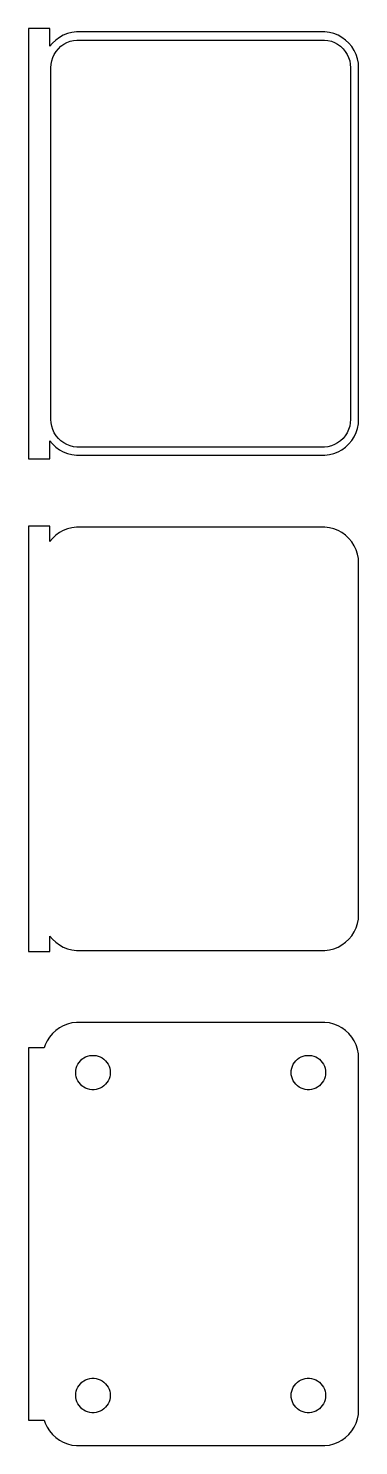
# Model space of a CAD drawing. Header units: metres. Extents: x -24 to 22, y 109 to 306.
import ezdxf

# ---------------------------------------------------------------- set-up
doc = ezdxf.new("R2010")
doc.units = ezdxf.units.M

msp = doc.modelspace()

# ---------------------------------------------------------------- linework, layer by layer
for p, q in [((-21, 305.99), (-24, 305.99)), ((-24, 305.99), (-24, 246.01)), ((-21, 303.493), (-21, 305.99)), ((-20.1871, 304.353), (-20.6448, 303.923)), ((-19.6791, 304.722), (-20.1871, 304.353)), ((-19.1289, 305.024), (-19.6791, 304.722)), ((-18.5451, 305.255), (-19.1289, 305.024)), ((-18.6489, 304.004), (-18.1967, 304.183)), ((-17.9369, 305.411), (-18.5451, 305.255)), ((-18.1967, 304.183), (-17.7256, 304.304)), ((-17.3139, 305.49), (-17.9369, 305.411)), ((-17.7256, 304.304), (-17.2432, 304.365)), ((17.3139, 305.49), (-17.3139, 305.49)), ((-17.2432, 304.365), (17.2432, 304.365)), ((17.2432, 304.365), (17.7256, 304.304)), ((17.9369, 305.411), (17.3139, 305.49)), ((17.7256, 304.304), (18.1967, 304.183)), ((18.5451, 305.255), (17.9369, 305.411)), ((18.1967, 304.183), (18.6489, 304.004)), ((19.1289, 305.024), (18.5451, 305.255)), ((19.6791, 304.722), (19.1289, 305.024)), ((20.1871, 304.353), (19.6791, 304.722)), ((20.6448, 303.923), (20.1871, 304.353)), ((-20.6448, 303.923), (-21, 303.493)), ((-20.6007, 301.926), (-20.3936, 302.366)), ((-20.3936, 302.366), (-20.133, 302.776)), ((-20.133, 302.776), (-19.823, 303.151)), ((-19.823, 303.151), (-19.4685, 303.484)), ((-19.4685, 303.484), (-19.0751, 303.77)), ((-19.0751, 303.77), (-18.6489, 304.004)), ((18.6489, 304.004), (19.0751, 303.77)), ((19.0751, 303.77), (19.4685, 303.484)), ((19.4685, 303.484), (19.823, 303.151)), ((19.823, 303.151), (20.133, 302.776)), ((20.133, 302.776), (20.3936, 302.366)), ((20.3936, 302.366), (20.6007, 301.926)), ((21.0451, 303.439), (20.6448, 303.923)), ((21.3815, 302.909), (21.0451, 303.439)), ((21.6489, 302.341), (21.3815, 302.909)), ((21.8429, 301.743), (21.6489, 302.341)), ((-20.8726, 300.5), (-20.8421, 300.985)), ((-20.8726, 251.5), (-20.8726, 300.5)), ((-20.8421, 300.985), (-20.751, 301.463)), ((-20.751, 301.463), (-20.6007, 301.926)), ((20.6007, 301.926), (20.751, 301.463)), ((20.751, 301.463), (20.8421, 300.985)), ((20.8421, 300.985), (20.8726, 300.5)), ((20.8726, 300.5), (20.8726, 251.5)), ((21.9606, 301.127), (21.8429, 301.743)), ((22, 300.5), (21.9606, 301.127)), ((22, 251.5), (22, 300.5)), ((-20.8421, 251.015), (-20.8726, 251.5)), ((-20.751, 250.537), (-20.8421, 251.015)), ((20.8421, 251.015), (20.751, 250.537)), ((20.8726, 251.5), (20.8421, 251.015)), ((21.8429, 250.257), (21.9606, 250.873)), ((21.9606, 250.873), (22, 251.5)), ((-20.6007, 250.074), (-20.751, 250.537)), ((-20.3936, 249.634), (-20.6007, 250.074)), ((-20.133, 249.224), (-20.3936, 249.634)), ((-19.823, 248.849), (-20.133, 249.224)), ((-19.4685, 248.516), (-19.823, 248.849)), ((19.823, 248.849), (19.4685, 248.516)), ((20.133, 249.224), (19.823, 248.849)), ((20.3936, 249.634), (20.133, 249.224)), ((20.6007, 250.074), (20.3936, 249.634)), ((20.751, 250.537), (20.6007, 250.074)), ((21.0451, 248.561), (21.3815, 249.091)), ((21.3815, 249.091), (21.6489, 249.659)), ((21.6489, 249.659), (21.8429, 250.257)), ((-21, 248.507), (-20.6448, 248.077)), ((-21, 246.01), (-21, 248.507)), ((-20.6448, 248.077), (-20.1871, 247.647)), ((-20.1871, 247.647), (-19.6791, 247.278)), ((-19.6791, 247.278), (-19.1289, 246.976)), ((-19.0751, 248.23), (-19.4685, 248.516)), ((-19.1289, 246.976), (-18.5451, 246.745)), ((-18.6489, 247.996), (-19.0751, 248.23)), ((-18.1967, 247.817), (-18.6489, 247.996)), ((-17.7256, 247.696), (-18.1967, 247.817)), ((-17.2432, 247.635), (-17.7256, 247.696)), ((17.2432, 247.635), (-17.2432, 247.635)), ((17.7256, 247.696), (17.2432, 247.635)), ((18.1967, 247.817), (17.7256, 247.696)), ((18.6489, 247.996), (18.1967, 247.817)), ((18.5451, 246.745), (19.1289, 246.976)), ((19.0751, 248.23), (18.6489, 247.996)), ((19.4685, 248.516), (19.0751, 248.23)), ((19.1289, 246.976), (19.6791, 247.278)), ((19.6791, 247.278), (20.1871, 247.647)), ((20.1871, 247.647), (20.6448, 248.077)), ((20.6448, 248.077), (21.0451, 248.561)), ((-24, 246.01), (-21, 246.01)), ((-18.5451, 246.745), (-17.9369, 246.589)), ((-17.9369, 246.589), (-17.3139, 246.51)), ((-17.3139, 246.51), (17.3139, 246.51)), ((17.3139, 246.51), (17.9369, 246.589)), ((17.9369, 246.589), (18.5451, 246.745)), ((-21, 236.615), (-24, 236.615)), ((-24, 236.615), (-24, 177.385)), ((-21, 234.493), (-21, 236.615)), ((-20.1871, 235.353), (-20.6448, 234.923)), ((-19.6791, 235.722), (-20.1871, 235.353)), ((-19.1289, 236.024), (-19.6791, 235.722)), ((-18.5451, 236.255), (-19.1289, 236.024)), ((-17.9369, 236.411), (-18.5451, 236.255)), ((-17.3139, 236.49), (-17.9369, 236.411)), ((17.3139, 236.49), (-17.3139, 236.49)), ((17.9369, 236.411), (17.3139, 236.49)), ((18.5451, 236.255), (17.9369, 236.411)), ((19.1289, 236.024), (18.5451, 236.255)), ((19.6791, 235.722), (19.1289, 236.024)), ((20.1871, 235.353), (19.6791, 235.722)), ((20.6448, 234.923), (20.1871, 235.353)), ((-20.6448, 234.923), (-21, 234.493)), ((21.0451, 234.439), (20.6448, 234.923)), ((21.3815, 233.909), (21.0451, 234.439)), ((21.6489, 233.341), (21.3815, 233.909)), ((21.8429, 232.743), (21.6489, 233.341)), ((21.9606, 232.127), (21.8429, 232.743)), ((22, 231.5), (21.9606, 232.127)), ((22, 182.5), (22, 231.5)), ((21.8429, 181.257), (21.9606, 181.873)), ((21.9606, 181.873), (22, 182.5)), ((21.0451, 179.561), (21.3815, 180.091)), ((21.3815, 180.091), (21.6489, 180.659)), ((21.6489, 180.659), (21.8429, 181.257)), ((-21, 179.507), (-20.6448, 179.077)), ((-21, 177.385), (-21, 179.507)), ((-20.6448, 179.077), (-20.1871, 178.647)), ((-20.1871, 178.647), (-19.6791, 178.278)), ((-19.6791, 178.278), (-19.1289, 177.976)), ((-19.1289, 177.976), (-18.5451, 177.745)), ((-18.5451, 177.745), (-17.9369, 177.589)), ((17.9369, 177.589), (18.5451, 177.745)), ((18.5451, 177.745), (19.1289, 177.976)), ((19.1289, 177.976), (19.6791, 178.278)), ((19.6791, 178.278), (20.1871, 178.647)), ((20.1871, 178.647), (20.6448, 179.077)), ((20.6448, 179.077), (21.0451, 179.561)), ((-24, 177.385), (-21, 177.385)), ((-17.9369, 177.589), (-17.3139, 177.51)), ((-17.3139, 177.51), (17.3139, 177.51)), ((17.3139, 177.51), (17.9369, 177.589)), ((-20.6448, 165.923), (-21.0451, 165.439)), ((-20.1871, 166.353), (-20.6448, 165.923)), ((-19.6791, 166.722), (-20.1871, 166.353)), ((-19.1289, 167.024), (-19.6791, 166.722)), ((-18.5451, 167.255), (-19.1289, 167.024)), ((-17.9369, 167.411), (-18.5451, 167.255)), ((-17.3139, 167.49), (-17.9369, 167.411)), ((17.3139, 167.49), (-17.3139, 167.49)), ((17.9369, 167.411), (17.3139, 167.49)), ((18.5451, 167.255), (17.9369, 167.411)), ((19.1289, 167.024), (18.5451, 167.255)), ((19.6791, 166.722), (19.1289, 167.024)), ((20.1871, 166.353), (19.6791, 166.722)), ((20.6448, 165.923), (20.1871, 166.353)), ((21.0451, 165.439), (20.6448, 165.923)), ((-21.7777, 163.944), (-24, 163.944)), ((-24, 163.944), (-24, 112.056)), ((-21.6489, 164.341), (-21.7777, 163.944)), ((-21.3815, 164.909), (-21.6489, 164.341)), ((-21.0451, 165.439), (-21.3815, 164.909)), ((21.3815, 164.909), (21.0451, 165.439)), ((21.6489, 164.341), (21.3815, 164.909)), ((21.8429, 163.743), (21.6489, 164.341)), ((-16.9416, 161.911), (-16.7495, 162.143)), ((-16.7495, 162.143), (-16.5298, 162.349)), ((-16.5298, 162.349), (-16.286, 162.526)), ((-16.286, 162.526), (-16.0219, 162.672)), ((-16.0219, 162.672), (-15.7416, 162.783)), ((-15.7416, 162.783), (-15.4497, 162.857)), ((-15.4497, 162.857), (-15.1507, 162.895)), ((-15.1507, 162.895), (-14.8493, 162.895)), ((-14.8493, 162.895), (-14.5503, 162.857)), ((-14.5503, 162.857), (-14.2583, 162.783)), ((-14.2583, 162.783), (-13.9781, 162.672)), ((-13.9781, 162.672), (-13.714, 162.526)), ((-13.714, 162.526), (-13.4702, 162.349)), ((-13.4702, 162.349), (-13.2505, 162.143)), ((-13.2505, 162.143), (-13.0583, 161.911)), ((13.0583, 161.911), (13.2505, 162.143)), ((13.2505, 162.143), (13.4702, 162.349)), ((13.4702, 162.349), (13.714, 162.526)), ((13.714, 162.526), (13.9781, 162.672)), ((13.9781, 162.672), (14.2583, 162.783)), ((14.2583, 162.783), (14.5503, 162.857)), ((14.5503, 162.857), (14.8493, 162.895)), ((14.8493, 162.895), (15.1507, 162.895)), ((15.1507, 162.895), (15.4497, 162.857)), ((15.4497, 162.857), (15.7416, 162.783)), ((15.7416, 162.783), (16.0219, 162.672)), ((16.0219, 162.672), (16.286, 162.526)), ((16.286, 162.526), (16.5298, 162.349)), ((16.5298, 162.349), (16.7495, 162.143)), ((16.7495, 162.143), (16.9416, 161.911)), ((21.9606, 163.127), (21.8429, 163.743)), ((22, 162.5), (21.9606, 163.127)), ((22, 113.5), (22, 162.5)), ((-17.4, 160.5), (-17.3811, 160.801)), ((-17.3811, 160.199), (-17.4, 160.5)), ((-17.3811, 160.801), (-17.3246, 161.097)), ((-17.3246, 159.903), (-17.3811, 160.199)), ((-17.3246, 161.097), (-17.2315, 161.383)), ((-17.2315, 161.383), (-17.1031, 161.656)), ((-17.1031, 161.656), (-16.9416, 161.911)), ((-13.0583, 161.911), (-12.8969, 161.656)), ((-12.8969, 161.656), (-12.7685, 161.383)), ((-12.7685, 161.383), (-12.6754, 161.097)), ((-12.6754, 161.097), (-12.6189, 160.801)), ((-12.6189, 160.199), (-12.6754, 159.903)), ((-12.6189, 160.801), (-12.6, 160.5)), ((-12.6, 160.5), (-12.6189, 160.199)), ((12.6, 160.5), (12.6189, 160.801)), ((12.6189, 160.199), (12.6, 160.5)), ((12.6189, 160.801), (12.6754, 161.097)), ((12.6754, 159.903), (12.6189, 160.199)), ((12.6754, 161.097), (12.7685, 161.383)), ((12.7685, 161.383), (12.8969, 161.656)), ((12.8969, 161.656), (13.0583, 161.911)), ((16.9416, 161.911), (17.1031, 161.656)), ((17.1031, 161.656), (17.2315, 161.383)), ((17.2315, 161.383), (17.3246, 161.097)), ((17.3246, 161.097), (17.3811, 160.801)), ((17.3811, 160.199), (17.3246, 159.903)), ((17.3811, 160.801), (17.4, 160.5)), ((17.4, 160.5), (17.3811, 160.199)), ((-17.2315, 159.617), (-17.3246, 159.903)), ((-17.1031, 159.344), (-17.2315, 159.617)), ((-16.9416, 159.089), (-17.1031, 159.344)), ((-16.7495, 158.857), (-16.9416, 159.089)), ((-16.5298, 158.651), (-16.7495, 158.857)), ((-16.286, 158.474), (-16.5298, 158.651)), ((-16.0219, 158.328), (-16.286, 158.474)), ((-15.7416, 158.217), (-16.0219, 158.328)), ((-15.4497, 158.143), (-15.7416, 158.217)), ((-15.1507, 158.105), (-15.4497, 158.143)), ((-14.8493, 158.105), (-15.1507, 158.105)), ((-14.5503, 158.143), (-14.8493, 158.105)), ((-14.2583, 158.217), (-14.5503, 158.143)), ((-13.9781, 158.328), (-14.2583, 158.217)), ((-13.714, 158.474), (-13.9781, 158.328)), ((-13.4702, 158.651), (-13.714, 158.474)), ((-13.2505, 158.857), (-13.4702, 158.651)), ((-13.0583, 159.089), (-13.2505, 158.857)), ((-12.8969, 159.344), (-13.0583, 159.089)), ((-12.7685, 159.617), (-12.8969, 159.344)), ((-12.6754, 159.903), (-12.7685, 159.617)), ((12.7685, 159.617), (12.6754, 159.903)), ((12.8969, 159.344), (12.7685, 159.617)), ((13.0583, 159.089), (12.8969, 159.344)), ((13.2505, 158.857), (13.0583, 159.089)), ((13.4702, 158.651), (13.2505, 158.857)), ((13.714, 158.474), (13.4702, 158.651)), ((13.9781, 158.328), (13.714, 158.474)), ((14.2583, 158.217), (13.9781, 158.328)), ((14.5503, 158.143), (14.2583, 158.217)), ((14.8493, 158.105), (14.5503, 158.143)), ((15.1507, 158.105), (14.8493, 158.105)), ((15.4497, 158.143), (15.1507, 158.105)), ((15.7416, 158.217), (15.4497, 158.143)), ((16.0219, 158.328), (15.7416, 158.217)), ((16.286, 158.474), (16.0219, 158.328)), ((16.5298, 158.651), (16.286, 158.474)), ((16.7495, 158.857), (16.5298, 158.651)), ((16.9416, 159.089), (16.7495, 158.857)), ((17.1031, 159.344), (16.9416, 159.089)), ((17.2315, 159.617), (17.1031, 159.344)), ((17.3246, 159.903), (17.2315, 159.617)), ((-17.2315, 116.383), (-17.1031, 116.656)), ((-17.1031, 116.656), (-16.9416, 116.911)), ((-16.9416, 116.911), (-16.7495, 117.143)), ((-16.7495, 117.143), (-16.5298, 117.349)), ((-16.5298, 117.349), (-16.286, 117.526)), ((-16.286, 117.526), (-16.0219, 117.672)), ((-16.0219, 117.672), (-15.7416, 117.783)), ((-15.7416, 117.783), (-15.4497, 117.857)), ((-15.4497, 117.857), (-15.1507, 117.895)), ((-15.1507, 117.895), (-14.8493, 117.895)), ((-14.8493, 117.895), (-14.5503, 117.857)), ((-14.5503, 117.857), (-14.2583, 117.783)), ((-14.2583, 117.783), (-13.9781, 117.672)), ((-13.9781, 117.672), (-13.714, 117.526)), ((-13.714, 117.526), (-13.4702, 117.349)), ((-13.4702, 117.349), (-13.2505, 117.143)), ((-13.2505, 117.143), (-13.0583, 116.911)), ((-13.0583, 116.911), (-12.8969, 116.656)), ((-12.8969, 116.656), (-12.7685, 116.383)), ((12.7685, 116.383), (12.8969, 116.656)), ((12.8969, 116.656), (13.0583, 116.911)), ((13.0583, 116.911), (13.2505, 117.143)), ((13.2505, 117.143), (13.4702, 117.349)), ((13.4702, 117.349), (13.714, 117.526)), ((13.714, 117.526), (13.9781, 117.672)), ((13.9781, 117.672), (14.2583, 117.783)), ((14.2583, 117.783), (14.5503, 117.857)), ((14.5503, 117.857), (14.8493, 117.895)), ((14.8493, 117.895), (15.1507, 117.895)), ((15.1507, 117.895), (15.4497, 117.857)), ((15.4497, 117.857), (15.7416, 117.783)), ((15.7416, 117.783), (16.0219, 117.672)), ((16.0219, 117.672), (16.286, 117.526)), ((16.286, 117.526), (16.5298, 117.349)), ((16.5298, 117.349), (16.7495, 117.143)), ((16.7495, 117.143), (16.9416, 116.911)), ((16.9416, 116.911), (17.1031, 116.656)), ((17.1031, 116.656), (17.2315, 116.383)), ((-17.4, 115.5), (-17.3811, 115.801)), ((-17.3811, 115.199), (-17.4, 115.5)), ((-17.3811, 115.801), (-17.3246, 116.097)), ((-17.3246, 114.903), (-17.3811, 115.199)), ((-17.3246, 116.097), (-17.2315, 116.383)), ((-17.2315, 114.617), (-17.3246, 114.903)), ((-17.1031, 114.344), (-17.2315, 114.617)), ((-12.7685, 114.617), (-12.8969, 114.344)), ((-12.7685, 116.383), (-12.6754, 116.097)), ((-12.6754, 114.903), (-12.7685, 114.617)), ((-12.6754, 116.097), (-12.6189, 115.801)), ((-12.6189, 115.199), (-12.6754, 114.903)), ((-12.6189, 115.801), (-12.6, 115.5)), ((-12.6, 115.5), (-12.6189, 115.199)), ((12.6, 115.5), (12.6189, 115.801)), ((12.6189, 115.199), (12.6, 115.5)), ((12.6189, 115.801), (12.6754, 116.097)), ((12.6754, 114.903), (12.6189, 115.199)), ((12.6754, 116.097), (12.7685, 116.383)), ((12.7685, 114.617), (12.6754, 114.903)), ((12.8969, 114.344), (12.7685, 114.617)), ((17.2315, 114.617), (17.1031, 114.344)), ((17.2315, 116.383), (17.3246, 116.097)), ((17.3246, 114.903), (17.2315, 114.617)), ((17.3246, 116.097), (17.3811, 115.801)), ((17.3811, 115.199), (17.3246, 114.903)), ((17.3811, 115.801), (17.4, 115.5)), ((17.4, 115.5), (17.3811, 115.199)), ((-16.9416, 114.089), (-17.1031, 114.344)), ((-16.7495, 113.857), (-16.9416, 114.089)), ((-16.5298, 113.651), (-16.7495, 113.857)), ((-16.286, 113.474), (-16.5298, 113.651)), ((-16.0219, 113.328), (-16.286, 113.474)), ((-15.7416, 113.217), (-16.0219, 113.328)), ((-15.4497, 113.143), (-15.7416, 113.217)), ((-15.1507, 113.105), (-15.4497, 113.143)), ((-14.8493, 113.105), (-15.1507, 113.105)), ((-14.5503, 113.143), (-14.8493, 113.105)), ((-14.2583, 113.217), (-14.5503, 113.143)), ((-13.9781, 113.328), (-14.2583, 113.217)), ((-13.714, 113.474), (-13.9781, 113.328)), ((-13.4702, 113.651), (-13.714, 113.474)), ((-13.2505, 113.857), (-13.4702, 113.651)), ((-13.0583, 114.089), (-13.2505, 113.857)), ((-12.8969, 114.344), (-13.0583, 114.089)), ((13.0583, 114.089), (12.8969, 114.344)), ((13.2505, 113.857), (13.0583, 114.089)), ((13.4702, 113.651), (13.2505, 113.857)), ((13.714, 113.474), (13.4702, 113.651)), ((13.9781, 113.328), (13.714, 113.474)), ((14.2583, 113.217), (13.9781, 113.328)), ((14.5503, 113.143), (14.2583, 113.217)), ((14.8493, 113.105), (14.5503, 113.143)), ((15.1507, 113.105), (14.8493, 113.105)), ((15.4497, 113.143), (15.1507, 113.105)), ((15.7416, 113.217), (15.4497, 113.143)), ((16.0219, 113.328), (15.7416, 113.217)), ((16.286, 113.474), (16.0219, 113.328)), ((16.5298, 113.651), (16.286, 113.474)), ((16.7495, 113.857), (16.5298, 113.651)), ((16.9416, 114.089), (16.7495, 113.857)), ((17.1031, 114.344), (16.9416, 114.089)), ((21.8429, 112.257), (21.9606, 112.873)), ((21.9606, 112.873), (22, 113.5)), ((-24, 112.056), (-21.7777, 112.056)), ((-21.7777, 112.056), (-21.6489, 111.659)), ((-21.6489, 111.659), (-21.3815, 111.091)), ((-21.3815, 111.091), (-21.0451, 110.561)), ((21.0451, 110.561), (21.3815, 111.091)), ((21.3815, 111.091), (21.6489, 111.659)), ((21.6489, 111.659), (21.8429, 112.257)), ((-21.0451, 110.561), (-20.6448, 110.077)), ((-20.6448, 110.077), (-20.1871, 109.647)), ((-20.1871, 109.647), (-19.6791, 109.278)), ((-19.6791, 109.278), (-19.1289, 108.976)), ((-19.1289, 108.976), (-18.5451, 108.745)), ((-18.5451, 108.745), (-17.9369, 108.589)), ((17.9369, 108.589), (18.5451, 108.745)), ((18.5451, 108.745), (19.1289, 108.976)), ((19.1289, 108.976), (19.6791, 109.278)), ((19.6791, 109.278), (20.1871, 109.647)), ((20.1871, 109.647), (20.6448, 110.077)), ((20.6448, 110.077), (21.0451, 110.561)), ((-17.9369, 108.589), (-17.3139, 108.51)), ((-17.3139, 108.51), (17.3139, 108.51)), ((17.3139, 108.51), (17.9369, 108.589))]:
    msp.add_line(p, q)

doc.saveas('drawing.dxf')
